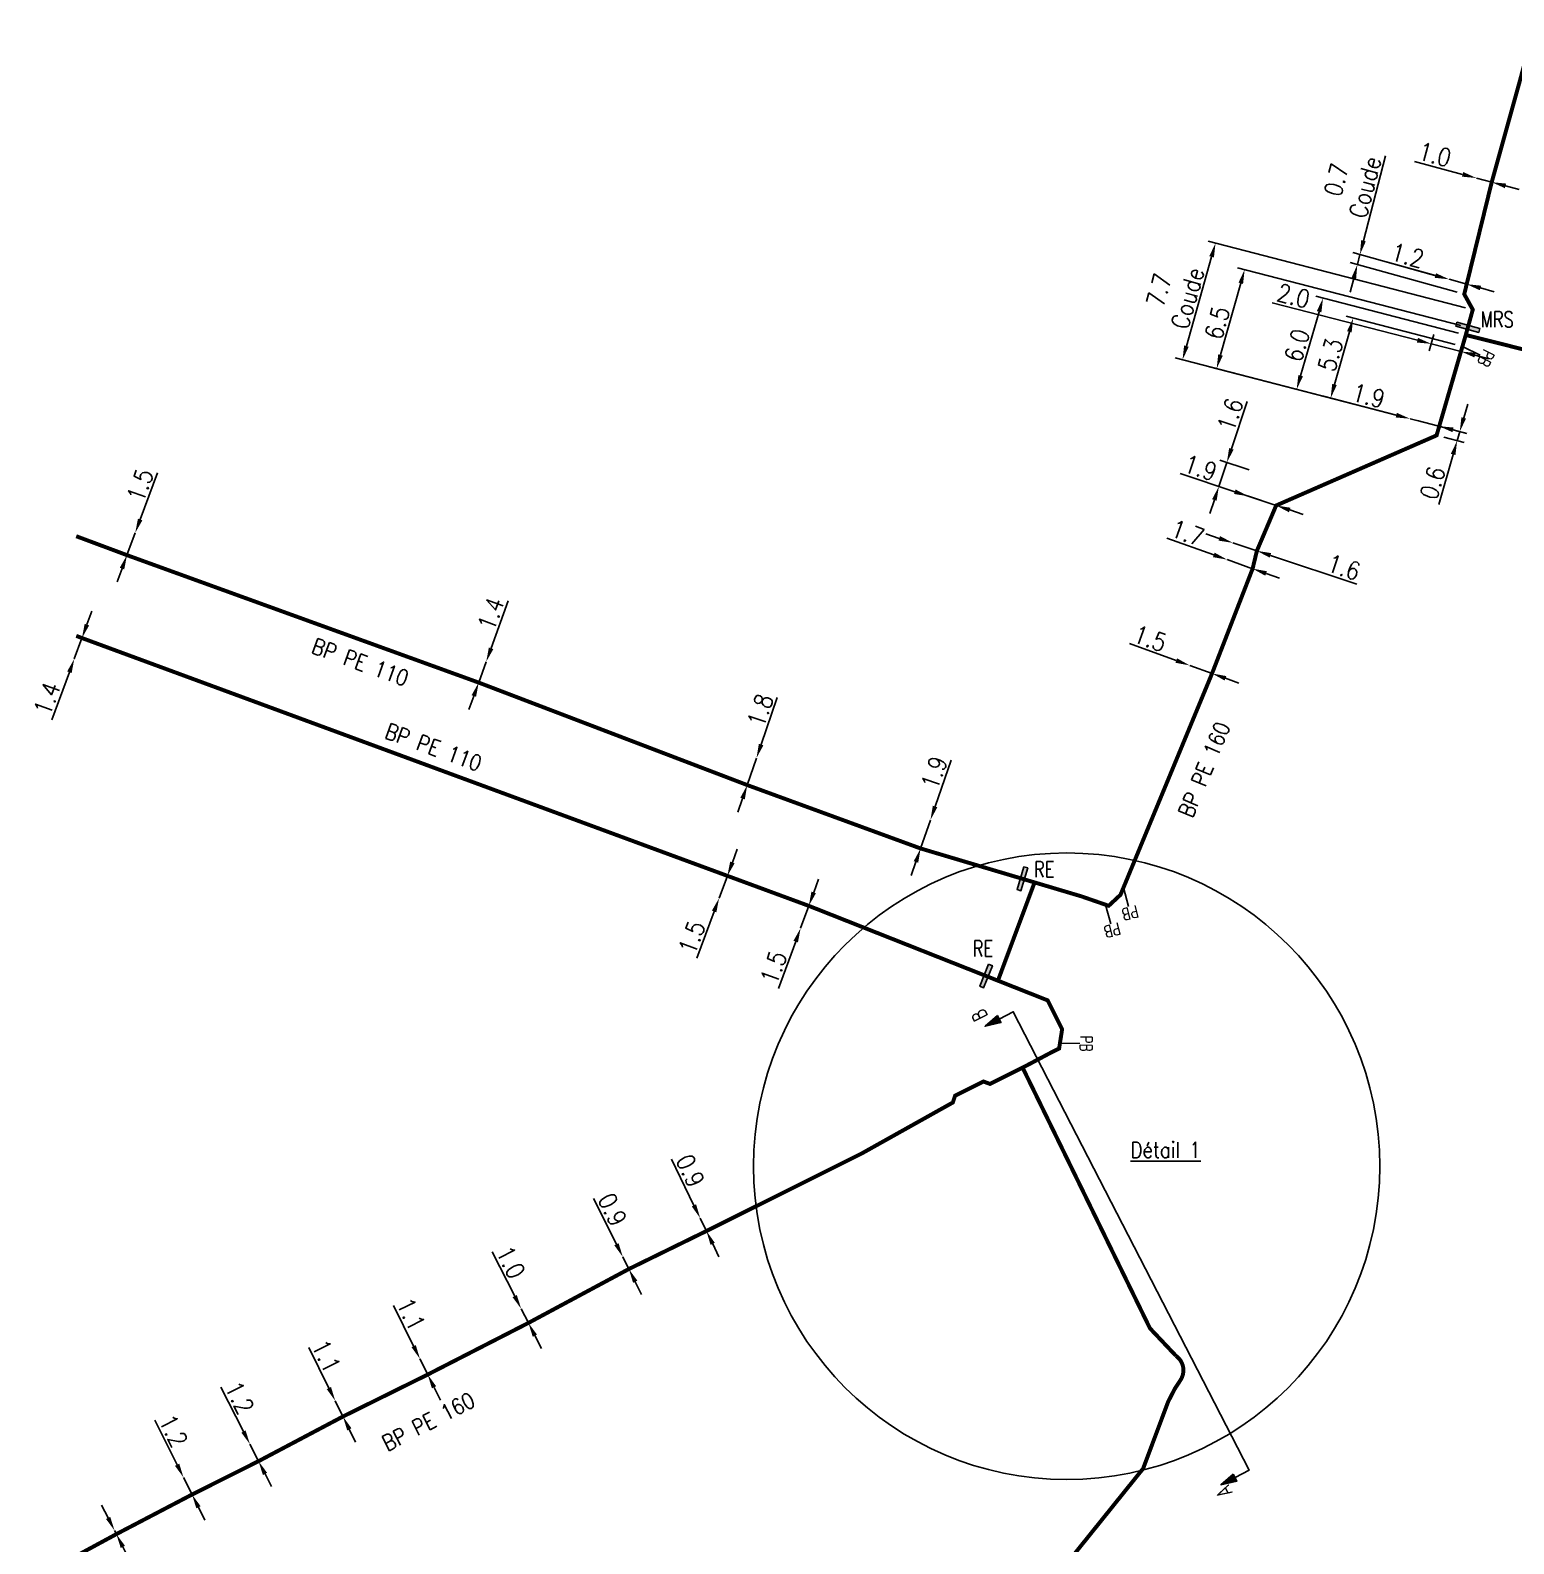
# Model space of a CAD drawing. Header units: millimetres. Extents: x 183997 to 185000, y 127999 to 129007.
# Drawn here: x 183997.1 to 184090.7, y 128248 to 128343.5 of the extents above; entities that cross this region are included whole.
import ezdxf
from ezdxf.enums import TextEntityAlignment as Align

# ---------------------------------------------------------------- set-up
doc = ezdxf.new("R2010")
doc.units = ezdxf.units.MM
doc.header["$PDMODE"] = 34
doc.linetypes.add('L_25_PE', pattern=[2000, 1000, 1000])
doc.layers.get('0').update_dxf_attribs({"linetype": 'CONTINUOUS'})
doc.layers.get('DEFPOINTS').update_dxf_attribs({"linetype": 'CONTINUOUS'})
for name, color, linetype in [('L_150', 1, 'CONTINUOUS'), ('L_340', 7, 'CONTINUOUS'), ('L_900', 7, 'CONTINUOUS')]:
    doc.layers.add(name, color=color, linetype=linetype)
doc.styles.add('G_ROMANS', font='ROMANS.SHX', dxfattribs={"width": 0.75})
doc.styles.add('indication', font='isocp.shx', dxfattribs={"width": 0.85})
doc.styles.get("Standard").update_dxf_attribs({"font": 'romans.shx', "width": 0.85})
doc.dimstyles.get("Standard").update_dxf_attribs({"dimtxt": 1.5, "dimasz": 1.2, "dimexe": 0.625, "dimexo": 0.625, "dimgap": 0.25, "dimtad": 1, "dimdec": 1, "dimzin": 0, "dimdsep": 46, "dimtxsty": 'Standard', "dimcen": -0.5, "dimadec": 0, "dimazin": 0, "dimtfac": 1, "dimtdec": 1, "dimtmove": 0, "dimatfit": 3, "dimfxl": 0, "dimtolj": 1, "dimtzin": 0, "dimarcsym": 0})

# ---------------------------------------------------------------- blocks, each defined once
blk = doc.blocks.new('L_340_20')
at = {"linetype": 'Continuous'}
blk.add_hatch(color=0, dxfattribs=at).paths.add_polyline_path([(0.125, 0.75), (-0.125, 0.75), (-0.125, -0.75), (0.125, -0.75)])
at = {"color": 0, "linetype": 'Continuous'}
blk.add_lwpolyline([(-0.125, 0.75), (0.125, 0.75), (0.125, -0.75), (-0.125, -0.75)], close=True, dxfattribs=at)
at = {"color": 0, "linetype": 'Continuous', "width": 0.75}
for tag, height, flags, p in [('RE', 1, 8, (0, 2.189)), ('DEF_LEG', 1.2, 3, (0, -5)), ('DEF_COUP', 1.2, 3, (0, -7.5)), ('DEF_TYPE', 1.2, 3, (0, -10))]:
    blk.add_attdef(tag, text='', height=height, dxfattribs=dict(at, flags=flags)).set_placement(p, align=Align.MIDDLE)
blk = doc.blocks.new('L_340_13')
at = {"color": 0, "linetype": 'Continuous', "flags": 128}
blk.add_lwpolyline([(0, 0), (0, 1.25)], dxfattribs=at)
at = {"color": 0, "linetype": 'Continuous', "style": 'G_ROMANS', "width": 0.75}
blk.add_text('PB', height=0.75, dxfattribs=at).set_placement((0, 1.663), align=Align.MIDDLE)
at = {"color": 0, "linetype": 'Continuous', "width": 0.75, "flags": 3}
for tag, p in [('DEF_LEG', (0, -10)), ('DEF_COUP', (0, -12.5)), ('DEF_TYPE', (0, -15))]:
    blk.add_attdef(tag, text='', height=1.2, dxfattribs=at).set_placement(p, align=Align.MIDDLE)
blk = doc.blocks.new('L_340_18')
at = {"linetype": 'Continuous'}
blk.add_hatch(color=0, dxfattribs=at).paths.add_polyline_path([(0.125, 0.75), (-0.125, 0.75), (-0.125, -0.75), (0.125, -0.75)])
at = {"color": 0, "linetype": 'Continuous'}
blk.add_lwpolyline([(-0.125, 0.75), (0.125, 0.75), (0.125, -0.75), (-0.125, -0.75)], close=True, dxfattribs=at)
at = {"color": 0, "linetype": 'Continuous', "width": 0.75}
for tag, height, flags, p in [('MRS', 1, 8, (0, 2.184)), ('DEF_LEG', 1.2, 3, (0, -5)), ('DEF_TYPE', 1.2, 3, (0, -7.304))]:
    blk.add_attdef(tag, text='', height=height, dxfattribs=dict(at, flags=flags)).set_placement(p, align=Align.MIDDLE)
blk = doc.blocks.new('*D857')
at = {"layer": 'DEFPOINTS', "color": 0, "linetype": 'Continuous', "transparency": 16777216}
for p in [(184087.694, 128324.255), (184077.022, 128320.821), (184084.179, 128318.97)]:
    blk.add_point(p, dxfattribs=at)
at = {"layer": 'L_150', "color": 0, "linetype": 'Continuous', "lineweight": -2, "transparency": 16777216}
for p, q in [((184087.24, 128324.373), (184078.233, 128326.703)), ((184078.437, 128325.721), (184077.272, 128321.686)), ((184083.725, 128319.087), (184076.568, 128320.938))]:
    blk.add_line(p, q, dxfattribs=at)
at = {"layer": 'L_150', "color": 0, "linetype": 'Continuous', "transparency": 16777216}
for points in [[(184078.293, 128325.762), (184078.582, 128325.679), (184078.687, 128326.585)], [(184077.128, 128321.727), (184077.416, 128321.644), (184077.022, 128320.821)]]:
    blk.add_solid(points, dxfattribs=at)
at = {"layer": 'L_150', "color": 0, "linetype": 'Continuous', "transparency": 16777216, "insert": (184077.044, 128323.598), "char_height": 1.125, "attachment_point": 5, "rotation": 73.892}
blk.add_mtext('\\A1;6.0', dxfattribs=at)
blk = doc.blocks.new('*D858')
at = {"layer": 'DEFPOINTS', "color": 0, "linetype": 'Continuous', "transparency": 16777216}
for p in [(184084.179, 128318.97), (184084.179, 128318.97), (184086.019, 128318.494)]:
    blk.add_point(p, dxfattribs=at)
at = {"layer": 'L_150', "color": 0, "linetype": 'Continuous', "lineweight": -2, "transparency": 16777216}
for p, q in [((184083.308, 128319.195), (184080.31, 128319.97)), ((184086.019, 128318.494), (184084.179, 128318.97)), ((184086.89, 128318.268), (184087.761, 128318.043))]:
    blk.add_line(p, q, dxfattribs=at)
at = {"layer": 'L_150', "color": 0, "linetype": 'Continuous', "transparency": 16777216}
for points in [[(184083.346, 128319.34), (184083.271, 128319.05), (184084.179, 128318.97)], [(184086.928, 128318.413), (184086.853, 128318.123), (184086.019, 128318.494)]]:
    blk.add_solid(points, dxfattribs=at)
at = {"layer": 'L_150', "color": 0, "linetype": 'Continuous', "transparency": 16777216, "insert": (184081.561, 128320.421), "char_height": 1.125, "attachment_point": 5, "rotation": 345.49568}
blk.add_mtext('\\A1;1.9', dxfattribs=at)
blk = doc.blocks.new('*D859')
at = {"layer": 'DEFPOINTS', "color": 0, "linetype": 'Continuous', "transparency": 16777216}
for p in [(184084.179, 128318.97), (184085.851, 128317.917), (184087.315, 128318.158)]:
    blk.add_point(p, dxfattribs=at)
at = {"layer": 'L_150', "color": 0, "linetype": 'Continuous', "lineweight": -2, "transparency": 16777216}
for p, q in [((184087.564, 128319.023), (184087.814, 128319.888)), ((184084.633, 128318.852), (184087.769, 128318.041)), ((184086.305, 128317.8), (184087.602, 128317.465)), ((184087.315, 128318.158), (184087.148, 128317.582)), ((184086.898, 128316.717), (184085.989, 128313.567))]:
    blk.add_line(p, q, dxfattribs=at)
at = {"layer": 'L_150', "color": 0, "linetype": 'Continuous', "transparency": 16777216}
for points in [[(184087.42, 128319.065), (184087.708, 128318.981), (184087.315, 128318.158)], [(184086.754, 128316.759), (184087.043, 128316.676), (184087.148, 128317.582)]]:
    blk.add_solid(points, dxfattribs=at)
at = {"layer": 'L_150', "color": 0, "linetype": 'Continuous', "transparency": 16777216, "insert": (184085.598, 128314.918), "char_height": 1.125, "attachment_point": 5, "rotation": 73.892}
blk.add_mtext('\\A1;0.6', dxfattribs=at)
blk = doc.blocks.new('*D860')
at = {"layer": 'DEFPOINTS', "color": 0, "linetype": 'Continuous', "transparency": 16777216}
for p in [(184086.644, 128327.766), (184086.644, 128327.766), (184087.752, 128327.459)]:
    blk.add_point(p, dxfattribs=at)
at = {"layer": 'L_150', "color": 0, "linetype": 'Continuous', "lineweight": -2, "transparency": 16777216}
for p, q in [((184085.776, 128328.006), (184082.748, 128328.845)), ((184087.752, 128327.459), (184086.644, 128327.766)), ((184088.619, 128327.219), (184089.487, 128326.979))]:
    blk.add_line(p, q, dxfattribs=at)
at = {"layer": 'L_150', "color": 0, "linetype": 'Continuous', "transparency": 16777216}
for points in [[(184085.816, 128328.151), (184085.736, 128327.862), (184086.644, 128327.766)], [(184088.659, 128327.364), (184088.579, 128327.075), (184087.752, 128327.459)]]:
    blk.add_solid(points, dxfattribs=at)
at = {"layer": 'L_150', "color": 0, "linetype": 'Continuous', "transparency": 16777216, "insert": (184084.029, 128329.269), "char_height": 1.125, "attachment_point": 5, "rotation": 344.52227}
blk.add_mtext('\\A1;1.2', dxfattribs=at)
blk = doc.blocks.new('*D863')
at = {"layer": 'DEFPOINTS', "color": 0, "linetype": 'Continuous', "transparency": 16777216}
for p in [(184087.828, 128324.738), (184071.972, 128322.127), (184084.179, 128318.97)]:
    blk.add_point(p, dxfattribs=at)
at = {"layer": 'L_340', "color": 0, "linetype": 'Continuous', "lineweight": -2, "transparency": 16777216}
for p, q in [((184087.374, 128324.855), (184073.286, 128328.5)), ((184073.495, 128327.516), (184072.217, 128322.994)), ((184083.725, 128319.087), (184071.518, 128322.245))]:
    blk.add_line(p, q, dxfattribs=at)
at = {"layer": 'L_340', "color": 0, "linetype": 'Continuous', "transparency": 16777216}
for points in [[(184073.351, 128327.557), (184073.639, 128327.476), (184073.74, 128328.383)], [(184072.073, 128323.034), (184072.361, 128322.953), (184071.972, 128322.127)]]:
    blk.add_solid(points, dxfattribs=at)
at = {"layer": 'L_340', "color": 0, "linetype": 'Continuous', "transparency": 16777216, "insert": (184072.009, 128325.016), "char_height": 1.125, "attachment_point": 5, "rotation": 74.22419}
blk.add_mtext('\\A1;6.5', dxfattribs=at)
blk = doc.blocks.new('*D864')
at = {"layer": 'DEFPOINTS', "color": 0, "linetype": 'Continuous', "transparency": 16777216}
for p in [(184072.993, 128311.138), (184072.993, 128311.138), (184074.511, 128310.633)]:
    blk.add_point(p, dxfattribs=at)
at = {"layer": 'L_150', "color": 0, "linetype": 'Continuous', "lineweight": -2, "transparency": 16777216}
for p, q in [((184072.139, 128311.422), (184071.285, 128311.706)), ((184072.993, 128311.138), (184074.511, 128310.633)), ((184075.365, 128310.349), (184080.827, 128308.531))]:
    blk.add_line(p, q, dxfattribs=at)
at = {"layer": 'L_150', "color": 0, "linetype": 'Continuous', "transparency": 16777216}
for points in [[(184072.186, 128311.564), (184072.091, 128311.28), (184072.993, 128311.138)], [(184075.412, 128310.491), (184075.317, 128310.206), (184074.511, 128310.633)]]:
    blk.add_solid(points, dxfattribs=at)
at = {"layer": 'L_150', "color": 0, "linetype": 'Continuous', "transparency": 16777216, "insert": (184080.001, 128309.596), "char_height": 1.125, "attachment_point": 5, "rotation": 341.59463}
blk.add_mtext('\\A1;1.6', dxfattribs=at)
blk = doc.blocks.new('*D865')
at = {"layer": 'DEFPOINTS', "color": 0, "linetype": 'Continuous', "transparency": 16777216}
for p in [(184046.231, 128288.234), (184045.716, 128286.825), (184045.716, 128286.825)]:
    blk.add_point(p, dxfattribs=at)
at = {"layer": 'L_150', "color": 0, "linetype": 'Continuous', "lineweight": -2, "transparency": 16777216}
for p, q in [((184046.54, 128289.079), (184046.85, 128289.924)), ((184046.231, 128288.234), (184045.716, 128286.825)), ((184045.407, 128285.98), (184044.327, 128283.029))]:
    blk.add_line(p, q, dxfattribs=at)
at = {"layer": 'L_150', "color": 0, "linetype": 'Continuous', "transparency": 16777216}
for points in [[(184046.4, 128289.131), (184046.681, 128289.027), (184046.231, 128288.234)], [(184045.266, 128286.031), (184045.547, 128285.928), (184045.716, 128286.825)]]:
    blk.add_solid(points, dxfattribs=at)
at = {"layer": 'L_150', "color": 0, "linetype": 'Continuous', "transparency": 16777216, "insert": (184044.008, 128284.34), "char_height": 1.125, "attachment_point": 5, "rotation": 69.90437}
blk.add_mtext('\\A1;1.5', dxfattribs=at)
blk = doc.blocks.new('*D873')
at = {"layer": 'DEFPOINTS', "color": 0, "linetype": 'Continuous', "transparency": 16777216}
for p in [(184003.724, 128311.769), (184003.724, 128311.769), (184003.203, 128310.362)]:
    blk.add_point(p, dxfattribs=at)
at = {"layer": 'L_150', "color": 0, "linetype": 'Continuous', "lineweight": -2, "transparency": 16777216}
for p, q in [((184004.036, 128312.613), (184005.127, 128315.56)), ((184003.203, 128310.362), (184003.724, 128311.769)), ((184002.891, 128309.518), (184002.579, 128308.674))]:
    blk.add_line(p, q, dxfattribs=at)
at = {"layer": 'L_150', "color": 0, "linetype": 'Continuous', "transparency": 16777216}
for points in [[(184003.895, 128312.665), (184004.177, 128312.561), (184003.724, 128311.769)], [(184002.75, 128309.57), (184003.032, 128309.466), (184003.203, 128310.362)]]:
    blk.add_solid(points, dxfattribs=at)
at = {"layer": 'L_150', "color": 0, "linetype": 'Continuous', "transparency": 16777216, "insert": (184004.034, 128314.769), "char_height": 1.125, "attachment_point": 5, "rotation": 69.69254}
blk.add_mtext('\\A1;1.5', dxfattribs=at)
blk = doc.blocks.new('*D1019')
at = {"layer": 'DEFPOINTS', "color": 0, "linetype": 'Continuous', "transparency": 16777216}
for p in [(184087.485, 128323.536), (184079.166, 128320.267), (184084.179, 128318.97)]:
    blk.add_point(p, dxfattribs=at)
at = {"layer": 'L_340', "color": 0, "linetype": 'Continuous', "lineweight": -2, "transparency": 16777216}
for p, q in [((184087.031, 128323.653), (184080.136, 128325.437)), ((184080.346, 128324.453), (184079.41, 128321.133)), ((184083.725, 128319.087), (184078.712, 128320.384))]:
    blk.add_line(p, q, dxfattribs=at)
at = {"layer": 'L_340', "color": 0, "linetype": 'Continuous', "transparency": 16777216}
for points in [[(184080.201, 128324.494), (184080.49, 128324.413), (184080.59, 128325.32)], [(184079.265, 128321.173), (184079.554, 128321.092), (184079.166, 128320.267)]]:
    blk.add_solid(points, dxfattribs=at)
at = {"layer": 'L_340', "color": 0, "linetype": 'Continuous', "transparency": 16777216, "insert": (184079.156, 128322.997), "char_height": 1.125, "attachment_point": 5, "rotation": 74.26141}
blk.add_mtext('\\A1;5.3', dxfattribs=at)
blk = doc.blocks.new('*D1020')
at = {"layer": 'DEFPOINTS', "color": 0, "linetype": 'Continuous', "transparency": 16777216}
for p in [(184072.64, 128310.077), (184072.64, 128310.077), (184074.242, 128309.508)]:
    blk.add_point(p, dxfattribs=at)
at = {"layer": 'L_150', "color": 0, "linetype": 'Continuous', "lineweight": -2, "transparency": 16777216}
for p, q in [((184071.791, 128310.378), (184068.831, 128311.429)), ((184074.242, 128309.508), (184072.64, 128310.077)), ((184075.09, 128309.207), (184075.938, 128308.906))]:
    blk.add_line(p, q, dxfattribs=at)
at = {"layer": 'L_150', "color": 0, "linetype": 'Continuous', "transparency": 16777216}
for points in [[(184071.842, 128310.519), (184071.741, 128310.236), (184072.64, 128310.077)], [(184075.14, 128309.348), (184075.04, 128309.065), (184074.242, 128309.508)]]:
    blk.add_solid(points, dxfattribs=at)
at = {"layer": 'L_150', "color": 0, "linetype": 'Continuous', "transparency": 16777216, "insert": (184070.138, 128311.761), "char_height": 1.125, "attachment_point": 5, "rotation": 340.45114}
blk.add_mtext('\\A1;1.7', dxfattribs=at)
blk = doc.blocks.new('*D1213')
at = {"layer": 'DEFPOINTS', "color": 0, "linetype": 'Continuous', "transparency": 16777216}
for p in [(184085.807, 128324.744), (184085.517, 128323.697), (184087.694, 128324.255)]:
    blk.add_point(p, dxfattribs=at)
at = {"layer": 'L_150', "color": 0, "linetype": 'Continuous', "lineweight": -2, "transparency": 16777216}
for p, q in [((184084.645, 128323.922), (184075.484, 128326.292)), ((184085.682, 128324.292), (184085.392, 128323.245)), ((184087.405, 128323.208), (184085.517, 128323.697)), ((184087.569, 128323.803), (184087.279, 128322.756)), ((184088.276, 128322.983), (184089.147, 128322.757))]:
    blk.add_line(p, q, dxfattribs=at)
at = {"layer": 'L_150', "color": 0, "linetype": 'Continuous', "transparency": 16777216}
for points in [[(184084.683, 128324.067), (184084.608, 128323.777), (184085.517, 128323.697)], [(184088.313, 128323.128), (184088.238, 128322.838), (184087.405, 128323.208)]]:
    blk.add_solid(points, dxfattribs=at)
at = {"layer": 'L_150', "color": 0, "linetype": 'Continuous', "transparency": 16777216, "insert": (184076.823, 128326.72), "char_height": 1.125, "attachment_point": 5, "rotation": 345.49568}
blk.add_mtext('\\A1;2.0', dxfattribs=at)
blk = doc.blocks.new('*D1215')
at = {"layer": 'DEFPOINTS', "color": 0, "linetype": 'Continuous', "transparency": 16777216}
for p in [(184081.014, 128329.325), (184086.644, 128327.766), (184087.597, 128326.828)]:
    blk.add_point(p, dxfattribs=at)
at = {"layer": 'L_150', "color": 0, "linetype": 'Continuous', "lineweight": -2, "transparency": 16777216}
for p, q in [((184081.239, 128330.196), (184082.625, 128335.554)), ((184086.192, 128327.891), (184080.562, 128329.45)), ((184080.851, 128328.696), (184081.014, 128329.325)), ((184087.145, 128326.953), (184080.399, 128328.821)), ((184080.625, 128327.825), (184080.4, 128326.953))]:
    blk.add_line(p, q, dxfattribs=at)
at = {"layer": 'L_150', "color": 0, "linetype": 'Continuous', "transparency": 16777216}
for points in [[(184081.094, 128330.234), (184081.384, 128330.159), (184081.014, 128329.325)], [(184080.48, 128327.862), (184080.771, 128327.787), (184080.851, 128328.696)]]:
    blk.add_solid(points, dxfattribs=at)
at = {"layer": 'L_150', "color": 0, "linetype": 'Continuous', "transparency": 16777216, "insert": (184080.431, 128333.811), "char_height": 1.125, "attachment_point": 5, "rotation": 75.49568}
blk.add_mtext('\\A1;0.7\\PCoude', dxfattribs=at)
blk = doc.blocks.new('*D1216')
at = {"layer": 'DEFPOINTS', "color": 0, "linetype": 'Continuous', "transparency": 16777216}
for p in [(184088.137, 128325.853), (184069.818, 128322.685), (184084.179, 128318.97)]:
    blk.add_point(p, dxfattribs=at)
at = {"layer": 'L_150', "color": 0, "linetype": 'Continuous', "lineweight": -2, "transparency": 16777216}
for p, q in [((184087.683, 128325.97), (184071.446, 128330.171)), ((184071.655, 128329.187), (184070.063, 128323.551)), ((184083.725, 128319.087), (184069.364, 128322.802))]:
    blk.add_line(p, q, dxfattribs=at)
at = {"layer": 'L_150', "color": 0, "linetype": 'Continuous', "transparency": 16777216}
for points in [[(184071.511, 128329.228), (184071.8, 128329.146), (184071.9, 128330.053)], [(184069.918, 128323.592), (184070.207, 128323.51), (184069.818, 128322.685)]]:
    blk.add_solid(points, dxfattribs=at)
at = {"layer": 'L_150', "color": 0, "linetype": 'Continuous', "transparency": 16777216, "insert": (184069.235, 128326.828), "char_height": 1.125, "attachment_point": 5, "rotation": 74.22419}
blk.add_mtext('\\A1;7.7\\PCoude', dxfattribs=at)
blk = doc.blocks.new('*D1217')
at = {"layer": 'DEFPOINTS', "color": 0, "linetype": 'Continuous', "transparency": 16777216}
for p in [(184088.367, 128334.156), (184088.367, 128334.156), (184089.332, 128333.895)]:
    blk.add_point(p, dxfattribs=at)
at = {"layer": 'L_150', "color": 0, "linetype": 'Continuous', "lineweight": -2, "transparency": 16777216}
for p, q in [((184087.498, 128334.39), (184084.464, 128335.208)), ((184089.332, 128333.895), (184088.367, 128334.156)), ((184090.201, 128333.661), (184091.07, 128333.427))]:
    blk.add_line(p, q, dxfattribs=at)
at = {"layer": 'L_150', "color": 0, "linetype": 'Continuous', "transparency": 16777216}
for points in [[(184087.537, 128334.535), (184087.458, 128334.245), (184088.367, 128334.156)], [(184090.24, 128333.806), (184090.162, 128333.516), (184089.332, 128333.895)]]:
    blk.add_solid(points, dxfattribs=at)
at = {"layer": 'L_150', "color": 0, "linetype": 'Continuous', "transparency": 16777216, "insert": (184085.742, 128335.64), "char_height": 1.125, "attachment_point": 5, "rotation": 344.90936}
blk.add_mtext('\\A1;1.0', dxfattribs=at)
blk = doc.blocks.new('*D1218')
at = {"layer": 'DEFPOINTS', "color": 0, "linetype": 'Continuous', "transparency": 16777216}
for p in [(184070.271, 128303.405), (184070.271, 128303.405), (184071.682, 128302.897)]:
    blk.add_point(p, dxfattribs=at)
at = {"layer": 'L_150', "color": 0, "linetype": 'Continuous', "lineweight": -2, "transparency": 16777216}
for p, q in [((184069.424, 128303.711), (184066.469, 128304.777)), ((184071.682, 128302.897), (184070.271, 128303.405)), ((184072.528, 128302.591), (184073.375, 128302.286))]:
    blk.add_line(p, q, dxfattribs=at)
at = {"layer": 'L_150', "color": 0, "linetype": 'Continuous', "transparency": 16777216}
for points in [[(184069.475, 128303.852), (184069.373, 128303.57), (184070.271, 128303.405)], [(184072.579, 128302.732), (184072.478, 128302.45), (184071.682, 128302.897)]]:
    blk.add_solid(points, dxfattribs=at)
at = {"layer": 'L_150', "color": 0, "linetype": 'Continuous', "transparency": 16777216, "insert": (184067.777, 128305.102), "char_height": 1.125, "attachment_point": 5, "rotation": 340.1685}
blk.add_mtext('\\A1;1.5', dxfattribs=at)
blk = doc.blocks.new('*D1219')
at = {"layer": 'DEFPOINTS', "color": 0, "linetype": 'Continuous', "transparency": 16777216}
for p in [(184072.618, 128316.216), (184074.477, 128315.598), (184075.727, 128313.495)]:
    blk.add_point(p, dxfattribs=at)
at = {"layer": 'L_150', "color": 0, "linetype": 'Continuous', "lineweight": -2, "transparency": 16777216}
for p, q in [((184072.902, 128317.07), (184073.894, 128320.051)), ((184072.113, 128314.698), (184072.618, 128316.216)), ((184074.032, 128315.746), (184072.173, 128316.364)), ((184075.282, 128313.643), (184071.668, 128314.846)), ((184071.828, 128313.844), (184071.544, 128312.99))]:
    blk.add_line(p, q, dxfattribs=at)
at = {"layer": 'L_150', "color": 0, "linetype": 'Continuous', "transparency": 16777216}
for points in [[(184072.76, 128317.117), (184073.044, 128317.023), (184072.618, 128316.216)], [(184071.686, 128313.891), (184071.971, 128313.797), (184072.113, 128314.698)]]:
    blk.add_solid(points, dxfattribs=at)
at = {"layer": 'L_150', "color": 0, "linetype": 'Continuous', "transparency": 16777216, "insert": (184072.828, 128319.224), "char_height": 1.125, "attachment_point": 5, "rotation": 71.59463}
blk.add_mtext('\\A1;1.6', dxfattribs=at)
blk = doc.blocks.new('*D1220')
at = {"layer": 'DEFPOINTS', "color": 0, "linetype": 'Continuous', "transparency": 16777216}
for p in [(184053.908, 128293.65), (184053.908, 128293.65), (184053.289, 128291.854)]:
    blk.add_point(p, dxfattribs=at)
at = {"layer": 'L_150', "color": 0, "linetype": 'Continuous', "lineweight": -2, "transparency": 16777216}
for p, q in [((184054.202, 128294.501), (184055.211, 128297.428)), ((184053.289, 128291.854), (184053.908, 128293.65)), ((184052.996, 128291.003), (184052.703, 128290.152))]:
    blk.add_line(p, q, dxfattribs=at)
at = {"layer": 'L_150', "color": 0, "linetype": 'Continuous', "transparency": 16777216}
for points in [[(184054.06, 128294.55), (184054.344, 128294.452), (184053.908, 128293.65)], [(184052.854, 128291.052), (184053.138, 128290.954), (184053.289, 128291.854)]]:
    blk.add_solid(points, dxfattribs=at)
at = {"layer": 'L_150', "color": 0, "linetype": 'Continuous', "transparency": 16777216, "insert": (184054.144, 128296.634), "char_height": 1.125, "attachment_point": 5, "rotation": 70.98543}
blk.add_mtext('\\A1;1.9', dxfattribs=at)
blk = doc.blocks.new('*D1222')
at = {"layer": 'DEFPOINTS', "color": 0, "linetype": 'Continuous', "transparency": 16777216}
for p in [(184073.972, 128314.079), (184073.972, 128314.079), (184075.727, 128313.495)]:
    blk.add_point(p, dxfattribs=at)
at = {"layer": 'L_150', "color": 0, "linetype": 'Continuous', "lineweight": -2, "transparency": 16777216}
for p, q in [((184073.118, 128314.364), (184069.678, 128315.508)), ((184075.727, 128313.495), (184073.972, 128314.079)), ((184076.581, 128313.211), (184077.435, 128312.927))]:
    blk.add_line(p, q, dxfattribs=at)
at = {"layer": 'L_150', "color": 0, "linetype": 'Continuous', "transparency": 16777216}
for points in [[(184073.165, 128314.506), (184073.07, 128314.221), (184073.972, 128314.079)], [(184076.628, 128313.353), (184076.533, 128313.069), (184075.727, 128313.495)]]:
    blk.add_solid(points, dxfattribs=at)
at = {"layer": 'L_150', "color": 0, "linetype": 'Continuous', "transparency": 16777216, "insert": (184070.957, 128315.873), "char_height": 1.125, "attachment_point": 5, "rotation": 341.59463}
blk.add_mtext('\\A1;1.9', dxfattribs=at)
blk = doc.blocks.new('*D1231')
at = {"layer": 'DEFPOINTS', "color": 0, "linetype": 'Continuous', "transparency": 16777216}
for p in [(184039.379, 128268.525), (184039.379, 128268.525), (184039.772, 128267.716)]:
    blk.add_point(p, dxfattribs=at)
at = {"layer": 'L_150', "color": 0, "linetype": 'Continuous', "lineweight": -2, "transparency": 16777216}
for p, q in [((184038.985, 128269.335), (184037.571, 128272.242)), ((184039.772, 128267.716), (184039.379, 128268.525)), ((184040.166, 128266.906), (184040.56, 128266.097))]:
    blk.add_line(p, q, dxfattribs=at)
at = {"layer": 'L_150', "color": 0, "linetype": 'Continuous', "transparency": 16777216}
for points in [[(184039.12, 128269.4), (184038.85, 128269.269), (184039.379, 128268.525)], [(184040.301, 128266.972), (184040.031, 128266.841), (184039.772, 128267.716)]]:
    blk.add_solid(points, dxfattribs=at)
at = {"layer": 'L_150', "color": 0, "linetype": 'Continuous', "transparency": 16777216, "insert": (184038.756, 128271.521), "char_height": 1.125, "attachment_point": 5, "rotation": 295.93631}
blk.add_mtext('\\A1;0.9', dxfattribs=at)
blk = doc.blocks.new('*D1232')
at = {"layer": 'DEFPOINTS', "color": 0, "linetype": 'Continuous', "transparency": 16777216}
for p in [(184021.694, 128259.646), (184021.694, 128259.646), (184022.182, 128258.66)]:
    blk.add_point(p, dxfattribs=at)
at = {"layer": 'L_150', "color": 0, "linetype": 'Continuous', "lineweight": -2, "transparency": 16777216}
for p, q in [((184021.295, 128260.452), (184020.022, 128263.023)), ((184022.182, 128258.66), (184021.694, 128259.646)), ((184022.581, 128257.853), (184022.981, 128257.047))]:
    blk.add_line(p, q, dxfattribs=at)
at = {"layer": 'L_150', "color": 0, "linetype": 'Continuous', "transparency": 16777216}
for points in [[(184021.429, 128260.519), (184021.16, 128260.386), (184021.694, 128259.646)], [(184022.716, 128257.92), (184022.447, 128257.787), (184022.182, 128258.66)]]:
    blk.add_solid(points, dxfattribs=at)
at = {"layer": 'L_150', "color": 0, "linetype": 'Continuous', "transparency": 16777216, "insert": (184021.131, 128262.474), "char_height": 1.125, "attachment_point": 5, "rotation": 296.33532}
blk.add_mtext('\\A1;1.1', dxfattribs=at)
blk = doc.blocks.new('*D1233')
at = {"layer": 'DEFPOINTS', "color": 0, "linetype": 'Continuous', "transparency": 16777216}
for p in [(184016.347, 128256.998), (184016.347, 128256.998), (184016.835, 128256.012)]:
    blk.add_point(p, dxfattribs=at)
at = {"layer": 'L_150', "color": 0, "linetype": 'Continuous', "lineweight": -2, "transparency": 16777216}
for p, q in [((184015.948, 128257.804), (184014.675, 128260.375)), ((184016.835, 128256.012), (184016.347, 128256.998)), ((184017.235, 128255.205), (184017.634, 128254.399))]:
    blk.add_line(p, q, dxfattribs=at)
at = {"layer": 'L_150', "color": 0, "linetype": 'Continuous', "transparency": 16777216}
for points in [[(184016.082, 128257.871), (184015.813, 128257.738), (184016.347, 128256.998)], [(184017.369, 128255.272), (184017.1, 128255.139), (184016.835, 128256.012)]]:
    blk.add_solid(points, dxfattribs=at)
at = {"layer": 'L_150', "color": 0, "linetype": 'Continuous', "transparency": 16777216, "insert": (184015.783, 128259.826), "char_height": 1.125, "attachment_point": 5, "rotation": 296.3469}
blk.add_mtext('\\A1;1.1', dxfattribs=at)
blk = doc.blocks.new('*D1234')
at = {"layer": 'DEFPOINTS', "color": 0, "linetype": 'Continuous', "transparency": 16777216}
for p in [(184028.082, 128262.807), (184028.082, 128262.807), (184028.536, 128261.917)]:
    blk.add_point(p, dxfattribs=at)
at = {"layer": 'L_150', "color": 0, "linetype": 'Continuous', "lineweight": -2, "transparency": 16777216}
for p, q in [((184027.673, 128263.609), (184026.245, 128266.408)), ((184028.536, 128261.917), (184028.082, 128262.807)), ((184028.945, 128261.115), (184029.354, 128260.313))]:
    blk.add_line(p, q, dxfattribs=at)
at = {"layer": 'L_150', "color": 0, "linetype": 'Continuous', "transparency": 16777216}
for points in [[(184027.806, 128263.677), (184027.539, 128263.541), (184028.082, 128262.807)], [(184029.079, 128261.183), (184028.811, 128261.047), (184028.536, 128261.917)]]:
    blk.add_solid(points, dxfattribs=at)
at = {"layer": 'L_150', "color": 0, "linetype": 'Continuous', "transparency": 16777216, "insert": (184027.422, 128265.75), "char_height": 1.125, "attachment_point": 5, "rotation": 297.02519}
blk.add_mtext('\\A1;1.0', dxfattribs=at)
blk = doc.blocks.new('*D1236')
at = {"layer": 'DEFPOINTS', "color": 0, "linetype": 'Continuous', "transparency": 16777216}
for p in [(184006.772, 128252.162), (184006.772, 128252.162), (184007.31, 128251.089)]:
    blk.add_point(p, dxfattribs=at)
at = {"layer": 'L_150', "color": 0, "linetype": 'Continuous', "lineweight": -2, "transparency": 16777216}
for p, q in [((184006.369, 128252.967), (184004.96, 128255.775)), ((184007.31, 128251.089), (184006.772, 128252.162)), ((184007.714, 128250.285), (184008.117, 128249.48))]:
    blk.add_line(p, q, dxfattribs=at)
at = {"layer": 'L_150', "color": 0, "linetype": 'Continuous', "transparency": 16777216}
for points in [[(184006.503, 128253.034), (184006.235, 128252.899), (184006.772, 128252.162)], [(184007.848, 128250.352), (184007.58, 128250.218), (184007.31, 128251.089)]]:
    blk.add_solid(points, dxfattribs=at)
at = {"layer": 'L_150', "color": 0, "linetype": 'Continuous', "transparency": 16777216, "insert": (184006.133, 128255.109), "char_height": 1.125, "attachment_point": 5, "rotation": 296.63556}
blk.add_mtext('\\A1;1.2', dxfattribs=at)
blk = doc.blocks.new('*D1237')
at = {"layer": 'DEFPOINTS', "color": 0, "linetype": 'Continuous', "transparency": 16777216}
for p in [(184034.496, 128266.079), (184034.496, 128266.079), (184034.876, 128265.319)]:
    blk.add_point(p, dxfattribs=at)
at = {"layer": 'L_150', "color": 0, "linetype": 'Continuous', "lineweight": -2, "transparency": 16777216}
for p, q in [((184034.093, 128266.884), (184032.645, 128269.775)), ((184034.876, 128265.319), (184034.496, 128266.079)), ((184035.279, 128264.515), (184035.683, 128263.71))]:
    blk.add_line(p, q, dxfattribs=at)
at = {"layer": 'L_150', "color": 0, "linetype": 'Continuous', "transparency": 16777216}
for points in [[(184034.227, 128266.951), (184033.959, 128266.817), (184034.496, 128266.079)], [(184035.414, 128264.582), (184035.145, 128264.447), (184034.876, 128265.319)]]:
    blk.add_solid(points, dxfattribs=at)
at = {"layer": 'L_150', "color": 0, "linetype": 'Continuous', "transparency": 16777216, "insert": (184033.838, 128269.067), "char_height": 1.125, "attachment_point": 5, "rotation": 296.60728}
blk.add_mtext('\\A1;0.9', dxfattribs=at)
blk = doc.blocks.new('*D1239')
at = {"layer": 'DEFPOINTS', "color": 0, "linetype": 'Continuous', "transparency": 16777216}
for p in [(184010.963, 128254.264), (184010.963, 128254.264), (184011.506, 128253.194)]:
    blk.add_point(p, dxfattribs=at)
at = {"layer": 'L_150', "color": 0, "linetype": 'Continuous', "lineweight": -2, "transparency": 16777216}
for p, q in [((184010.556, 128255.066), (184009.133, 128257.868)), ((184011.506, 128253.194), (184010.963, 128254.264)), ((184011.914, 128252.391), (184012.321, 128251.589))]:
    blk.add_line(p, q, dxfattribs=at)
at = {"layer": 'L_150', "color": 0, "linetype": 'Continuous', "transparency": 16777216}
for points in [[(184010.689, 128255.134), (184010.422, 128254.998), (184010.963, 128254.264)], [(184012.047, 128252.459), (184011.78, 128252.323), (184011.506, 128253.194)]]:
    blk.add_solid(points, dxfattribs=at)
at = {"layer": 'L_150', "color": 0, "linetype": 'Continuous', "transparency": 16777216, "insert": (184010.309, 128257.208), "char_height": 1.125, "attachment_point": 5, "rotation": 296.91938}
blk.add_mtext('\\A1;1.2', dxfattribs=at)
blk = doc.blocks.new('*D1240')
at = {"layer": 'DEFPOINTS', "color": 0, "linetype": 'Continuous', "transparency": 16777216}
for p in [(184002.42, 128248.814), (184002.42, 128248.814), (184002.533, 128248.591)]:
    blk.add_point(p, dxfattribs=at)
at = {"layer": 'L_150', "color": 0, "linetype": 'Continuous', "lineweight": -2, "transparency": 16777216}
for p, q in [((184002.013, 128249.616), (184001.605, 128250.418)), ((184002.42, 128248.814), (184002.533, 128248.591)), ((184002.941, 128247.788), (184005.457, 128242.835))]:
    blk.add_line(p, q, dxfattribs=at)
at = {"layer": 'L_150', "color": 0, "linetype": 'Continuous', "transparency": 16777216}
for points in [[(184002.146, 128249.684), (184001.879, 128249.548), (184002.42, 128248.814)], [(184003.075, 128247.856), (184002.807, 128247.72), (184002.533, 128248.591)]]:
    blk.add_solid(points, dxfattribs=at)
at = {"layer": 'L_150', "color": 0, "linetype": 'Continuous', "transparency": 16777216, "insert": (184005.907, 128245.675), "char_height": 1.125, "attachment_point": 5, "rotation": 296.92529}
blk.add_mtext('\\A1;0.3\\PP:0.65', dxfattribs=at)
blk = doc.blocks.new('*D1273')
at = {"layer": 'DEFPOINTS', "color": 0, "linetype": 'Continuous', "transparency": 16777216}
for p in [(184042.931, 128297.558), (184042.931, 128297.558), (184042.346, 128295.856)]:
    blk.add_point(p, dxfattribs=at)
at = {"layer": 'L_150', "color": 0, "linetype": 'Continuous', "lineweight": -2, "transparency": 16777216}
for p, q in [((184043.224, 128298.409), (184044.245, 128301.381)), ((184042.346, 128295.856), (184042.931, 128297.558)), ((184042.053, 128295.005), (184041.76, 128294.154))]:
    blk.add_line(p, q, dxfattribs=at)
at = {"layer": 'L_150', "color": 0, "linetype": 'Continuous', "transparency": 16777216}
for points in [[(184043.082, 128298.458), (184043.365, 128298.361), (184042.931, 128297.558)], [(184041.911, 128295.054), (184042.195, 128294.956), (184042.346, 128295.856)]]:
    blk.add_solid(points, dxfattribs=at)
at = {"layer": 'L_150', "color": 0, "linetype": 'Continuous', "transparency": 16777216, "insert": (184043.171, 128300.565), "char_height": 1.125, "attachment_point": 5, "rotation": 71.02602}
blk.add_mtext('\\A1;1.8', dxfattribs=at)
blk = doc.blocks.new('*D1274')
at = {"layer": 'DEFPOINTS', "color": 0, "linetype": 'Continuous', "transparency": 16777216}
for p in [(184025.875, 128303.637), (184025.875, 128303.637), (184025.399, 128302.321)]:
    blk.add_point(p, dxfattribs=at)
at = {"layer": 'L_150', "color": 0, "linetype": 'Continuous', "lineweight": -2, "transparency": 16777216}
for p, q in [((184026.182, 128304.484), (184027.266, 128307.481)), ((184025.399, 128302.321), (184025.875, 128303.637)), ((184025.093, 128301.474), (184024.787, 128300.628))]:
    blk.add_line(p, q, dxfattribs=at)
at = {"layer": 'L_150', "color": 0, "linetype": 'Continuous', "transparency": 16777216}
for points in [[(184026.041, 128304.535), (184026.323, 128304.433), (184025.875, 128303.637)], [(184024.952, 128301.525), (184025.234, 128301.423), (184025.399, 128302.321)]]:
    blk.add_solid(points, dxfattribs=at)
at = {"layer": 'L_150', "color": 0, "linetype": 'Continuous', "transparency": 16777216, "insert": (184026.171, 128306.661), "char_height": 1.125, "attachment_point": 5, "rotation": 70.11866}
blk.add_mtext('\\A1;1.4', dxfattribs=at)
blk = doc.blocks.new('*D1275')
at = {"layer": 'DEFPOINTS', "color": 0, "linetype": 'Continuous', "transparency": 16777216}
for p in [(184000.362, 128305.132), (183999.879, 128303.818), (183999.879, 128303.818)]:
    blk.add_point(p, dxfattribs=at)
at = {"layer": 'L_150', "color": 0, "linetype": 'Continuous', "lineweight": -2, "transparency": 16777216}
for p, q in [((184000.673, 128305.977), (184000.983, 128306.821)), ((184000.362, 128305.132), (183999.879, 128303.818)), ((183999.569, 128302.973), (183998.469, 128299.981))]:
    blk.add_line(p, q, dxfattribs=at)
at = {"layer": 'L_150', "color": 0, "linetype": 'Continuous', "transparency": 16777216}
for points in [[(184000.532, 128306.028), (184000.814, 128305.925), (184000.362, 128305.132)], [(183999.428, 128303.025), (183999.709, 128302.921), (183999.879, 128303.818)]]:
    blk.add_solid(points, dxfattribs=at)
at = {"layer": 'L_150', "color": 0, "linetype": 'Continuous', "transparency": 16777216, "insert": (183998.16, 128301.314), "char_height": 1.125, "attachment_point": 5, "rotation": 69.81761}
blk.add_mtext('\\A1;1.4', dxfattribs=at)
blk = doc.blocks.new('*D1279')
at = {"layer": 'DEFPOINTS', "color": 0, "linetype": 'Continuous', "transparency": 16777216}
for p in [(184041.095, 128290.127), (184040.572, 128288.721), (184040.572, 128288.721)]:
    blk.add_point(p, dxfattribs=at)
at = {"layer": 'L_150', "color": 0, "linetype": 'Continuous', "lineweight": -2, "transparency": 16777216}
for p, q in [((184041.408, 128290.971), (184041.722, 128291.814)), ((184041.095, 128290.127), (184040.572, 128288.721)), ((184040.258, 128287.877), (184039.164, 128284.932))]:
    blk.add_line(p, q, dxfattribs=at)
at = {"layer": 'L_150', "color": 0, "linetype": 'Continuous', "transparency": 16777216}
for points in [[(184041.268, 128291.023), (184041.549, 128290.918), (184041.095, 128290.127)], [(184040.118, 128287.93), (184040.399, 128287.825), (184040.572, 128288.721)]]:
    blk.add_solid(points, dxfattribs=at)
at = {"layer": 'L_150', "color": 0, "linetype": 'Continuous', "transparency": 16777216, "insert": (184038.851, 128286.244), "char_height": 1.125, "attachment_point": 5, "rotation": 69.60986}
blk.add_mtext('\\A1;1.5', dxfattribs=at)

msp = doc.modelspace()

# ---------------------------------------------------------------- hatches: boundary and pattern name
at = {"layer": 'L_900', "ltscale": 0.5}
h = msp.add_hatch(color=256, dxfattribs=at)
h.dxf.hatch_style = 1
h.paths.add_polyline_path([(184058.362, 128280.869), (184058.134, 128281.314), (184057.359, 128280.634)])
h = msp.add_hatch(color=256, dxfattribs=at)
h.dxf.hatch_style = 1
h.paths.add_polyline_path([(184073.248, 128251.938), (184073.019, 128252.383), (184072.245, 128251.703)])

# ---------------------------------------------------------------- linework, layer by layer
at = {"layer": 'L_150', "linetype": 'L_25_PE', "const_width": 0.25, "flags": 128}
for points in [[(184000, 128311.557), (184003.203, 128310.362), (184025.399, 128302.321), (184042.346, 128295.856), (184053.289, 128291.854), (184059.714, 128289.941), (184060.481, 128289.712), (184063.455, 128288.827), (184064.967, 128288.303), (184065.158, 128288.237), (184065.158, 128288.237), (184065.158, 128288.237), (184065.904, 128288.932), (184066.096, 128289.394), (184066.709, 128290.878), (184071.682, 128302.897), (184074.242, 128309.508), (184074.511, 128310.633), (184075.727, 128313.495), (184085.851, 128317.917), (184086.019, 128318.494), (184087.485, 128323.536), (184087.694, 128324.255), (184087.828, 128324.738), (184088.137, 128325.853), (184087.597, 128326.828), (184087.597, 128326.828), (184087.752, 128327.459), (184089.332, 128333.895), (184091.045, 128340.06), (184092.777, 128346.426), (184096.224, 128359.101), (184097.872, 128365.151), (184100.848, 128376.002), (184102.672, 128382.448), (184104.194, 128388.206), (184105.761, 128393.974), (184107.498, 128400.019), (184110.549, 128411.185), (184114.236, 128424.344), (184117.365, 128435.687), (184120.461, 128446.837), (184123.574, 128458.097, 0.000027), (184123.574, 128458.097), (184126.835, 128469.896), (184129.943, 128481.291), (184133.126, 128492.947), (184136.435, 128504.869, 0.000105), (184136.435, 128504.87), (184139.335, 128515.334), (184142.337, 128526.441), (184143.753, 128531.792), (184148.932, 128552.951), (184149.257, 128554.28), (184145.339, 128556.938)], [(184000, 128162.169), (184001.001, 128164.048), (184015.959, 128191.839), (184021.667, 128198.309), (184027.043, 128204.402), (184042.544, 128222.784), (184060.83, 128244.65), (184067.332, 128252.728), (184068.915, 128256.957), (184069.339, 128257.775), (184069.691, 128258.313, 0.403075), (184069.401, 128259.844), (184067.764, 128261.576), (184067.764, 128261.576), (184065.322, 128266.573), (184060.185, 128277.086), (184059.724, 128278.029)]]:
    msp.add_lwpolyline(points, format="xyb", dxfattribs=at)
for points in [[(184087.694, 128324.255), (184093.689, 128322.748), (184094.512, 128322.541), (184101.738, 128320.239), (184109.546, 128317.485), (184111.696, 128316.727), (184114.749, 128313.706), (184125.411, 128299.739), (184123.706, 128298.609), (184124.368, 128297.848)], [(184000, 128305.27), (184000.362, 128305.132), (184041.095, 128290.127), (184046.231, 128288.234), (184057.424, 128283.807), (184061.308, 128282.27), (184061.442, 128282.002), (184062.044, 128280.798), (184062.22, 128280.447), (184062.081, 128279.56), (184062.03, 128279.23), (184061.494, 128278.962), (184059.948, 128278.141), (184059.948, 128278.141), (184059.724, 128278.029), (184057.665, 128276.998), (184057.254, 128277.15), (184056.36, 128276.702), (184055.465, 128276.254), (184055.323, 128275.825), (184049.556, 128272.6), (184044.259, 128269.954), (184039.772, 128267.716), (184034.876, 128265.319), (184028.536, 128261.917), (184022.182, 128258.66), (184016.835, 128256.012), (184011.506, 128253.194), (184007.31, 128251.089), (184002.533, 128248.591), (184000, 128247.218)], [(184058.168, 128283.512), (184060.481, 128289.712)]]:
    msp.add_lwpolyline(points, dxfattribs=at)
at = {"layer": 'L_900', "ltscale": 0.5, "flags": 128}
for points in [[(184058.134, 128281.314), (184058.362, 128280.869), (184057.359, 128280.634)], [(184073.019, 128252.383), (184073.248, 128251.938), (184072.245, 128251.703)]]:
    msp.add_lwpolyline(points, close=True, dxfattribs=at)
msp.add_lwpolyline([(184073.134, 128252.16), (184074.023, 128252.618), (184074.023, 128252.618), (184059.137, 128281.549), (184058.248, 128281.092)], dxfattribs=at)
at = {"layer": 'L_900', "ltscale": 0.5}
msp.add_circle((184062.507, 128271.805), 19.764, dxfattribs=at)

# ---------------------------------------------------------------- block references
at = {"layer": 'L_340', "ltscale": 0.5}
ref = msp.add_blockref('L_340_18', (184087.828, 128324.738), dxfattribs=dict(at, rotation=74.52226848682194))
ref.add_attrib('MRS', 'MRS', dxfattribs={"layer": '0', "color": 0, "linetype": 'Continuous', "height": 1, "width": 0.75}).set_placement((184089.677, 128325.238), align=Align.MIDDLE)
at = {"layer": 'L_340'}
for p, rotation in [((184087.485, 128323.536), 243.1795991319729), ((184066.096, 128289.394), 194.8287998682584), ((184064.967, 128288.303), 194.8287998682584), ((184062.081, 128279.56), 269.118844585584)]:
    msp.add_blockref('L_340_13', p, dxfattribs=dict(at, rotation=rotation))
ref = msp.add_blockref('L_340_20', (184059.714, 128289.941), dxfattribs=dict(at, rotation=343.4178282650542))
ref.add_attrib('RE', 'RE', dxfattribs={"layer": '0', "color": 0, "linetype": 'Continuous', "height": 1, "width": 0.75}).set_placement((184061.089, 128290.533), align=Align.MIDDLE)
ref = msp.add_blockref('L_340_20', (184057.424, 128283.807), dxfattribs=dict(at, rotation=338.4194728459489))
ref.add_attrib('RE', 'RE', dxfattribs={"layer": '0', "color": 0, "linetype": 'Continuous', "height": 1, "width": 0.75}).set_placement((184057.223, 128285.541), align=Align.MIDDLE)

# ---------------------------------------------------------------- texts
at = {"layer": 'L_150', "linetype": 'Continuous', "width": 0.85}
for s, rotation, p in [('BP PE 110', 340.08474, (184017.929, 128303.611)), ('BP PE 110', 340.08474, (184022.55, 128298.241)), ('BP PE 160', 67.52456, (184071.186, 128296.831)), ('BP PE 160', 27.38023, (184022.231, 128255.689))]:
    msp.add_text(s, height=1, rotation=rotation, dxfattribs=at).set_placement(p, align=Align.MIDDLE)
at = {"layer": 'L_900', "char_height": 1, "width": 1.62647, "attachment_point": 1, "rotation": 117.22662, "style": 'indication'}
for s, insert in [('B', (184056.698, 128280.827)), ('A', (184072.139, 128250.725))]:
    msp.add_mtext(s, dxfattribs=dict(at, insert=insert))
at = {"layer": 'L_900', "insert": (184066.531, 128273.332), "char_height": 1, "attachment_point": 1}
msp.add_mtext_dynamic_manual_height_columns('{\\LDétail 1}', width=5.73406, gutter_width=5, heights=[0], dxfattribs=at)

# ---------------------------------------------------------------- dimensions: what is measured, and where the dimension line sits
at = {"layer": 'L_150', "linetype": 'Continuous'}
for base, p1, p2, angle, text, picture, middle in [((184081.014, 128329.325), (184087.597, 128326.828), (184086.644, 128327.766), 255.49568, '<>\\PCoude', '*D1215', (184082.065, 128333.388)), ((184077.022, 128320.821), (184087.694, 128324.255), (184084.179, 128318.97), 73.892, '6.0', '*D857', (184077.764, 128323.39)), ((184087.315, 128318.158), (184085.851, 128317.917), (184084.179, 128318.97), 253.892, '0.6', '*D859', (184086.319, 128314.71)), ((184002.42, 128248.814), (184002.533, 128248.591), (184002.42, 128248.814), 296.92529, '<>\\PP:0.65', '*D1240', (184004.403, 128244.91))]:
    dim = msp.add_linear_dim(base=base, p1=p1, p2=p2, angle=angle, text=text, dimstyle='Standard', override={"dimscale": 0.75, "dimatfit": 0}, dxfattribs=at)
    dim.commit()
    dim.dimension.update_dxf_attribs({"geometry": picture, "text_midpoint": middle, "dimtype": 160})
for base, p1, p2, angle, override, picture, middle in [((184088.367, 128334.156), (184089.332, 128333.895), (184088.367, 128334.156), 344.90936, {"dimscale": 0.75, "dimatfit": 0}, '*D1217', (184085.546, 128334.916)), ((184086.644, 128327.766), (184087.752, 128327.459), (184086.644, 128327.766), 344.52227, {"dimscale": 0.75, "dimlfac": 1, "dimlunit": 2, "dimatfit": 0}, '*D860', (184083.829, 128328.546)), ((184085.5167, 128323.6966), (184087.6945, 128324.2552), (184085.8066, 128324.7436), 345.49568, {"dimscale": 0.75}, '*D1213', (184076.6351, 128325.9943)), ((184084.179, 128318.97), (184086.019, 128318.494), (184084.179, 128318.97), 345.49568, {"dimscale": 0.75, "dimlfac": 1, "dimlunit": 2, "dimatfit": 0}, '*D858', (184081.374, 128319.695)), ((184072.618, 128316.216), (184075.727, 128313.495), (184074.477, 128315.598), 251.59463, {"dimscale": 0.75, "dimatfit": 0}, '*D1219', (184073.54, 128318.988)), ((184073.972, 128314.079), (184075.727, 128313.495), (184073.972, 128314.079), 341.59463, {"dimscale": 0.75, "dimatfit": 0}, '*D1222', (184070.72, 128315.161)), ((184003.724, 128311.769), (184003.203, 128310.362), (184003.724, 128311.769), 249.69254, {"dimscale": 0.75, "dimatfit": 0}, '*D873', (184004.738, 128314.509)), ((184072.64, 128310.077), (184074.242, 128309.508), (184072.64, 128310.077), 340.45114, {"dimscale": 0.75, "dimlfac": 1, "dimlunit": 2, "dimatfit": 0}, '*D1020', (184069.887, 128311.054)), ((184072.993, 128311.138), (184074.511, 128310.633), (184072.993, 128311.138), 341.59463, {"dimscale": 0.75, "dimatfit": 0}, '*D864', (184079.764, 128308.885)), ((184025.875, 128303.637), (184025.399, 128302.321), (184025.875, 128303.637), 250.11866, {"dimscale": 0.75, "dimatfit": 0}, '*D1274', (184026.877, 128306.406)), ((183999.879, 128303.818), (184000.362, 128305.132), (183999.879, 128303.818), 69.81761, {"dimscale": 0.75, "dimatfit": 0}, '*D1275', (183998.864, 128301.055)), ((184070.271, 128303.405), (184071.682, 128302.897), (184070.271, 128303.405), 340.1685, {"dimscale": 0.75, "dimlfac": 1, "dimlunit": 2, "dimatfit": 0}, '*D1218', (184067.523, 128304.396)), ((184042.931, 128297.558), (184042.346, 128295.856), (184042.931, 128297.558), 251.02602, {"dimscale": 0.75, "dimlfac": 1, "dimlunit": 2, "dimatfit": 0}, '*D1273', (184043.881, 128300.321)), ((184053.908, 128293.65), (184053.289, 128291.854), (184053.908, 128293.65), 250.98543, {"dimscale": 0.75, "dimlfac": 1, "dimlunit": 2, "dimatfit": 0}, '*D1220', (184054.853, 128296.39)), ((184040.572, 128288.721), (184041.095, 128290.127), (184040.572, 128288.721), 69.60986, {"dimscale": 0.75, "dimatfit": 0}, '*D1279', (184039.554, 128285.983)), ((184045.716, 128286.825), (184046.231, 128288.234), (184045.716, 128286.825), 69.90437, {"dimscale": 0.75, "dimlfac": 1, "dimlunit": 2, "dimatfit": 0}, '*D865', (184044.712, 128284.082)), ((184039.379, 128268.525), (184039.772, 128267.716), (184039.379, 128268.525), 295.93631, {"dimscale": 0.75, "dimatfit": 0}, '*D1231', (184038.081, 128271.193)), ((184034.496, 128266.079), (184034.876, 128265.319), (184034.496, 128266.079), 296.60728, {"dimscale": 0.75, "dimatfit": 0}, '*D1237', (184033.167, 128268.732)), ((184028.082, 128262.807), (184028.536, 128261.917), (184028.082, 128262.807), 297.02519, {"dimscale": 0.75, "dimatfit": 0}, '*D1234', (184026.754, 128265.41)), ((184021.694, 128259.646), (184022.182, 128258.66), (184021.694, 128259.646), 296.33532, {"dimscale": 0.75, "dimatfit": 0}, '*D1232', (184020.459, 128262.141)), ((184016.347, 128256.998), (184016.835, 128256.012), (184016.347, 128256.998), 296.3469, {"dimscale": 0.75, "dimatfit": 0}, '*D1233', (184015.111, 128259.493)), ((184010.963, 128254.264), (184011.506, 128253.194), (184010.963, 128254.264), 296.91938, {"dimscale": 0.75, "dimatfit": 0}, '*D1239', (184009.641, 128256.868)), ((184006.772, 128252.162), (184007.31, 128251.089), (184006.772, 128252.162), 296.63556, {"dimscale": 0.75, "dimatfit": 0}, '*D1236', (184005.463, 128254.773))]:
    dim = msp.add_linear_dim(base=base, p1=p1, p2=p2, angle=angle, dimstyle='Standard', override=override, dxfattribs=at)
    dim.commit()
    dim.dimension.update_dxf_attribs({"geometry": picture, "text_midpoint": middle, "dimtype": 160})
dim = msp.add_linear_dim(base=(184069.818, 128322.685), p1=(184088.137, 128325.853), p2=(184084.179, 128318.97), angle=74.22419, text='<>\\PCoude', dimstyle='Standard', override={"dimscale": 0.75, "dimatfit": 0}, dxfattribs=at)
dim.commit()
dim.dimension.update_dxf_attribs({"geometry": '*D1216', "text_midpoint": (184069.235, 128326.828)})
at = {"layer": 'L_340', "linetype": 'Continuous'}
dim = msp.add_linear_dim(base=(184071.972, 128322.127), p1=(184087.828, 128324.738), p2=(184084.179, 128318.97), angle=74.22419, dimstyle='Standard', override={"dimscale": 0.75, "dimatfit": 0}, dxfattribs=at)
dim.commit()
dim.dimension.update_dxf_attribs({"geometry": '*D863', "text_midpoint": (184072.731, 128324.812), "dimtype": 160})
dim = msp.add_linear_dim(base=(184079.166, 128320.267), p1=(184087.485, 128323.536), p2=(184084.179, 128318.97), angle=74.26141, dimstyle='Standard', override={"dimscale": 0.75, "dimatfit": 0}, dxfattribs=at)
dim.commit()
dim.dimension.update_dxf_attribs({"geometry": '*D1019', "text_midpoint": (184079.156, 128322.997)})

doc.saveas('drawing.dxf')
